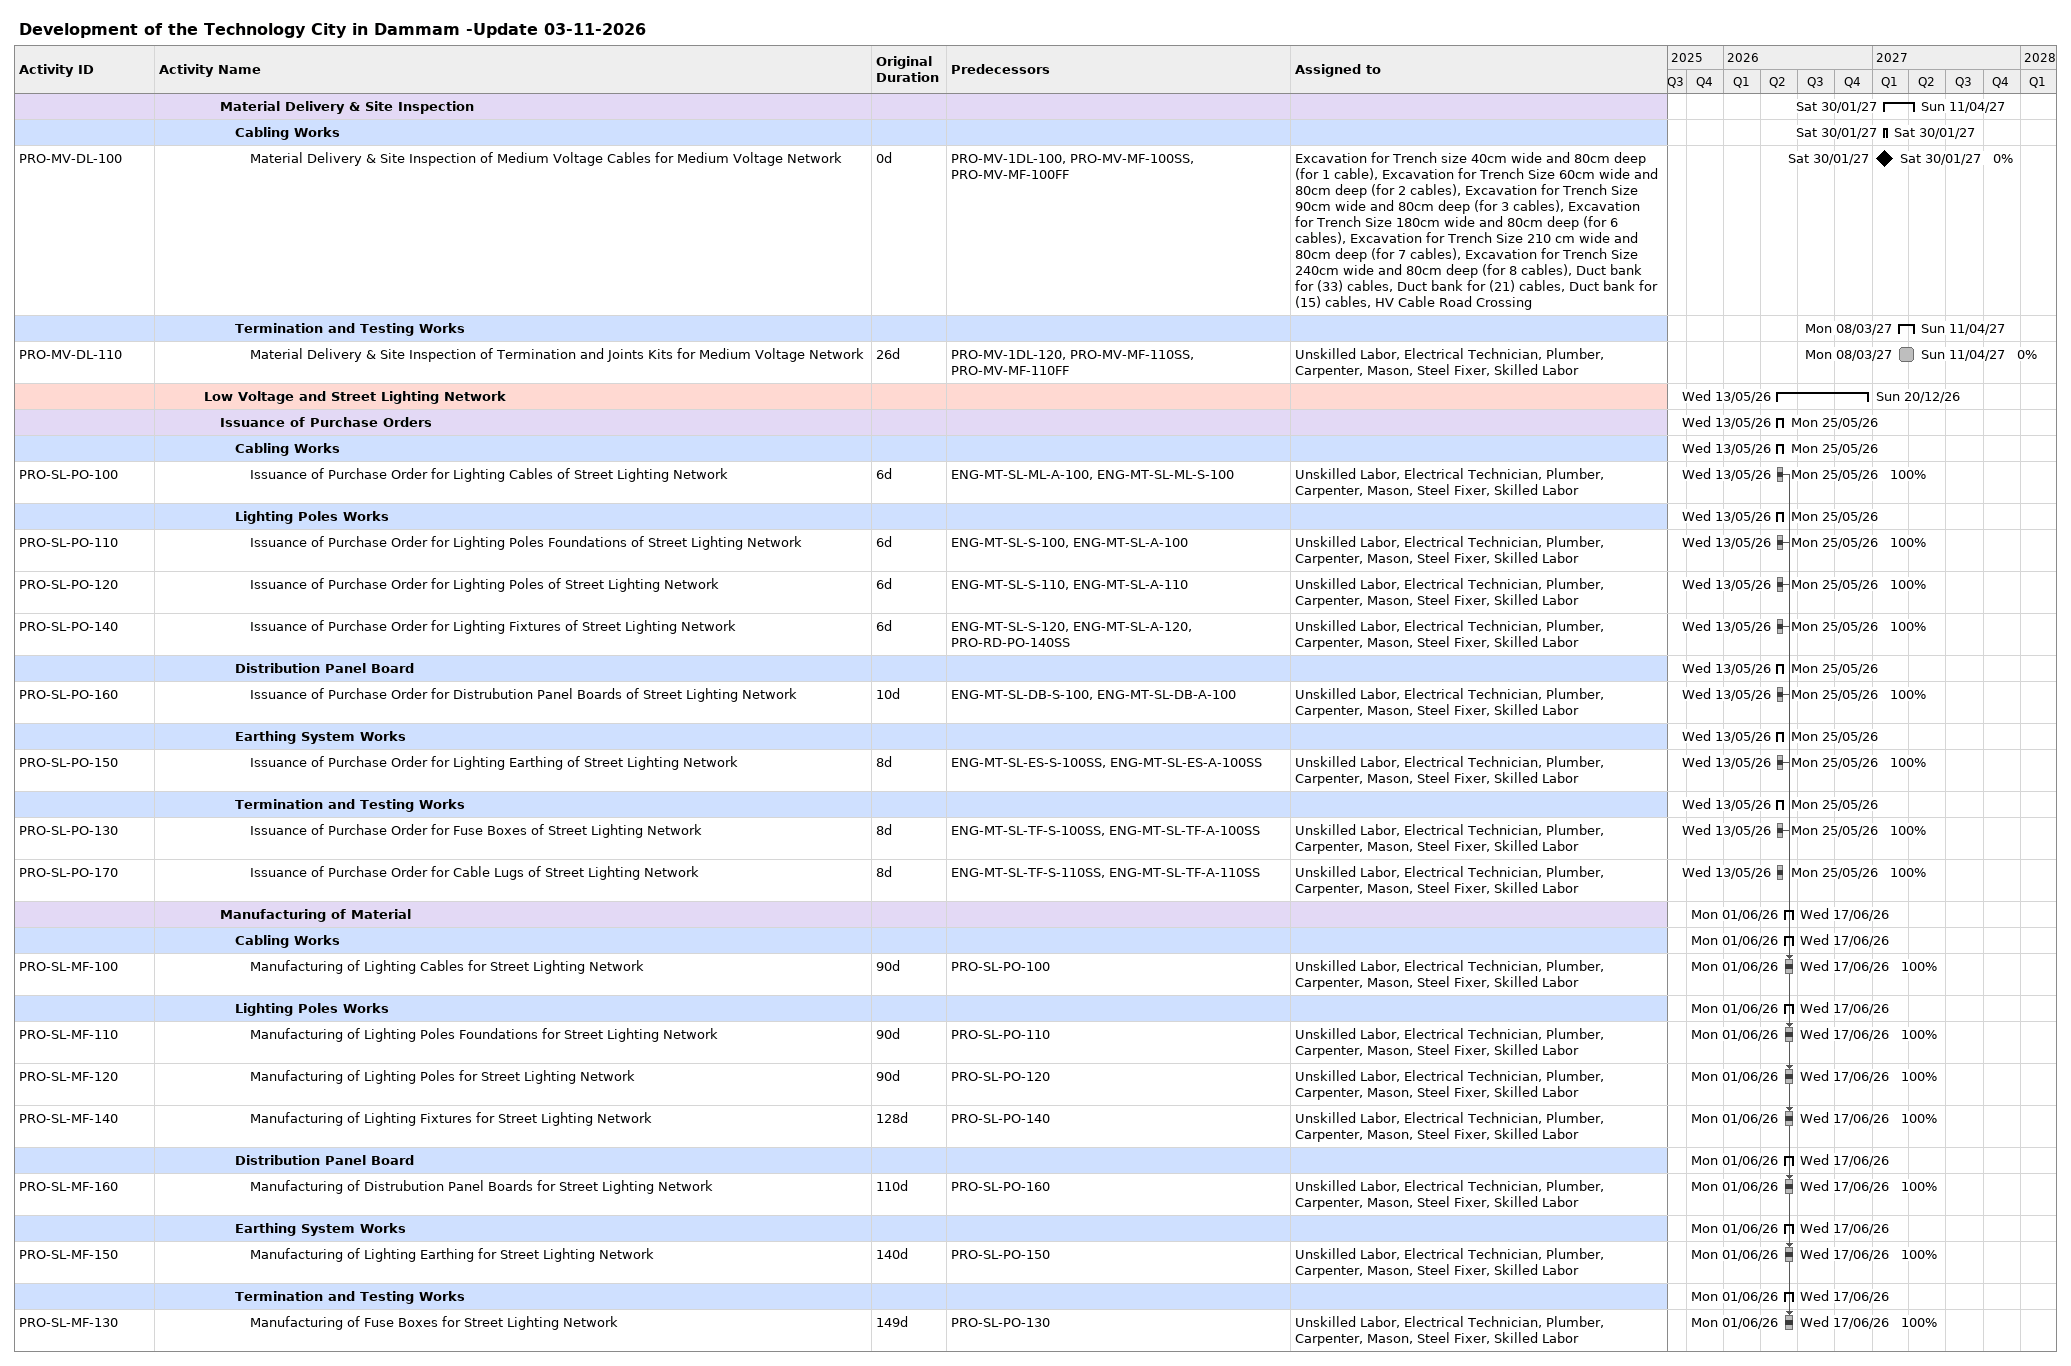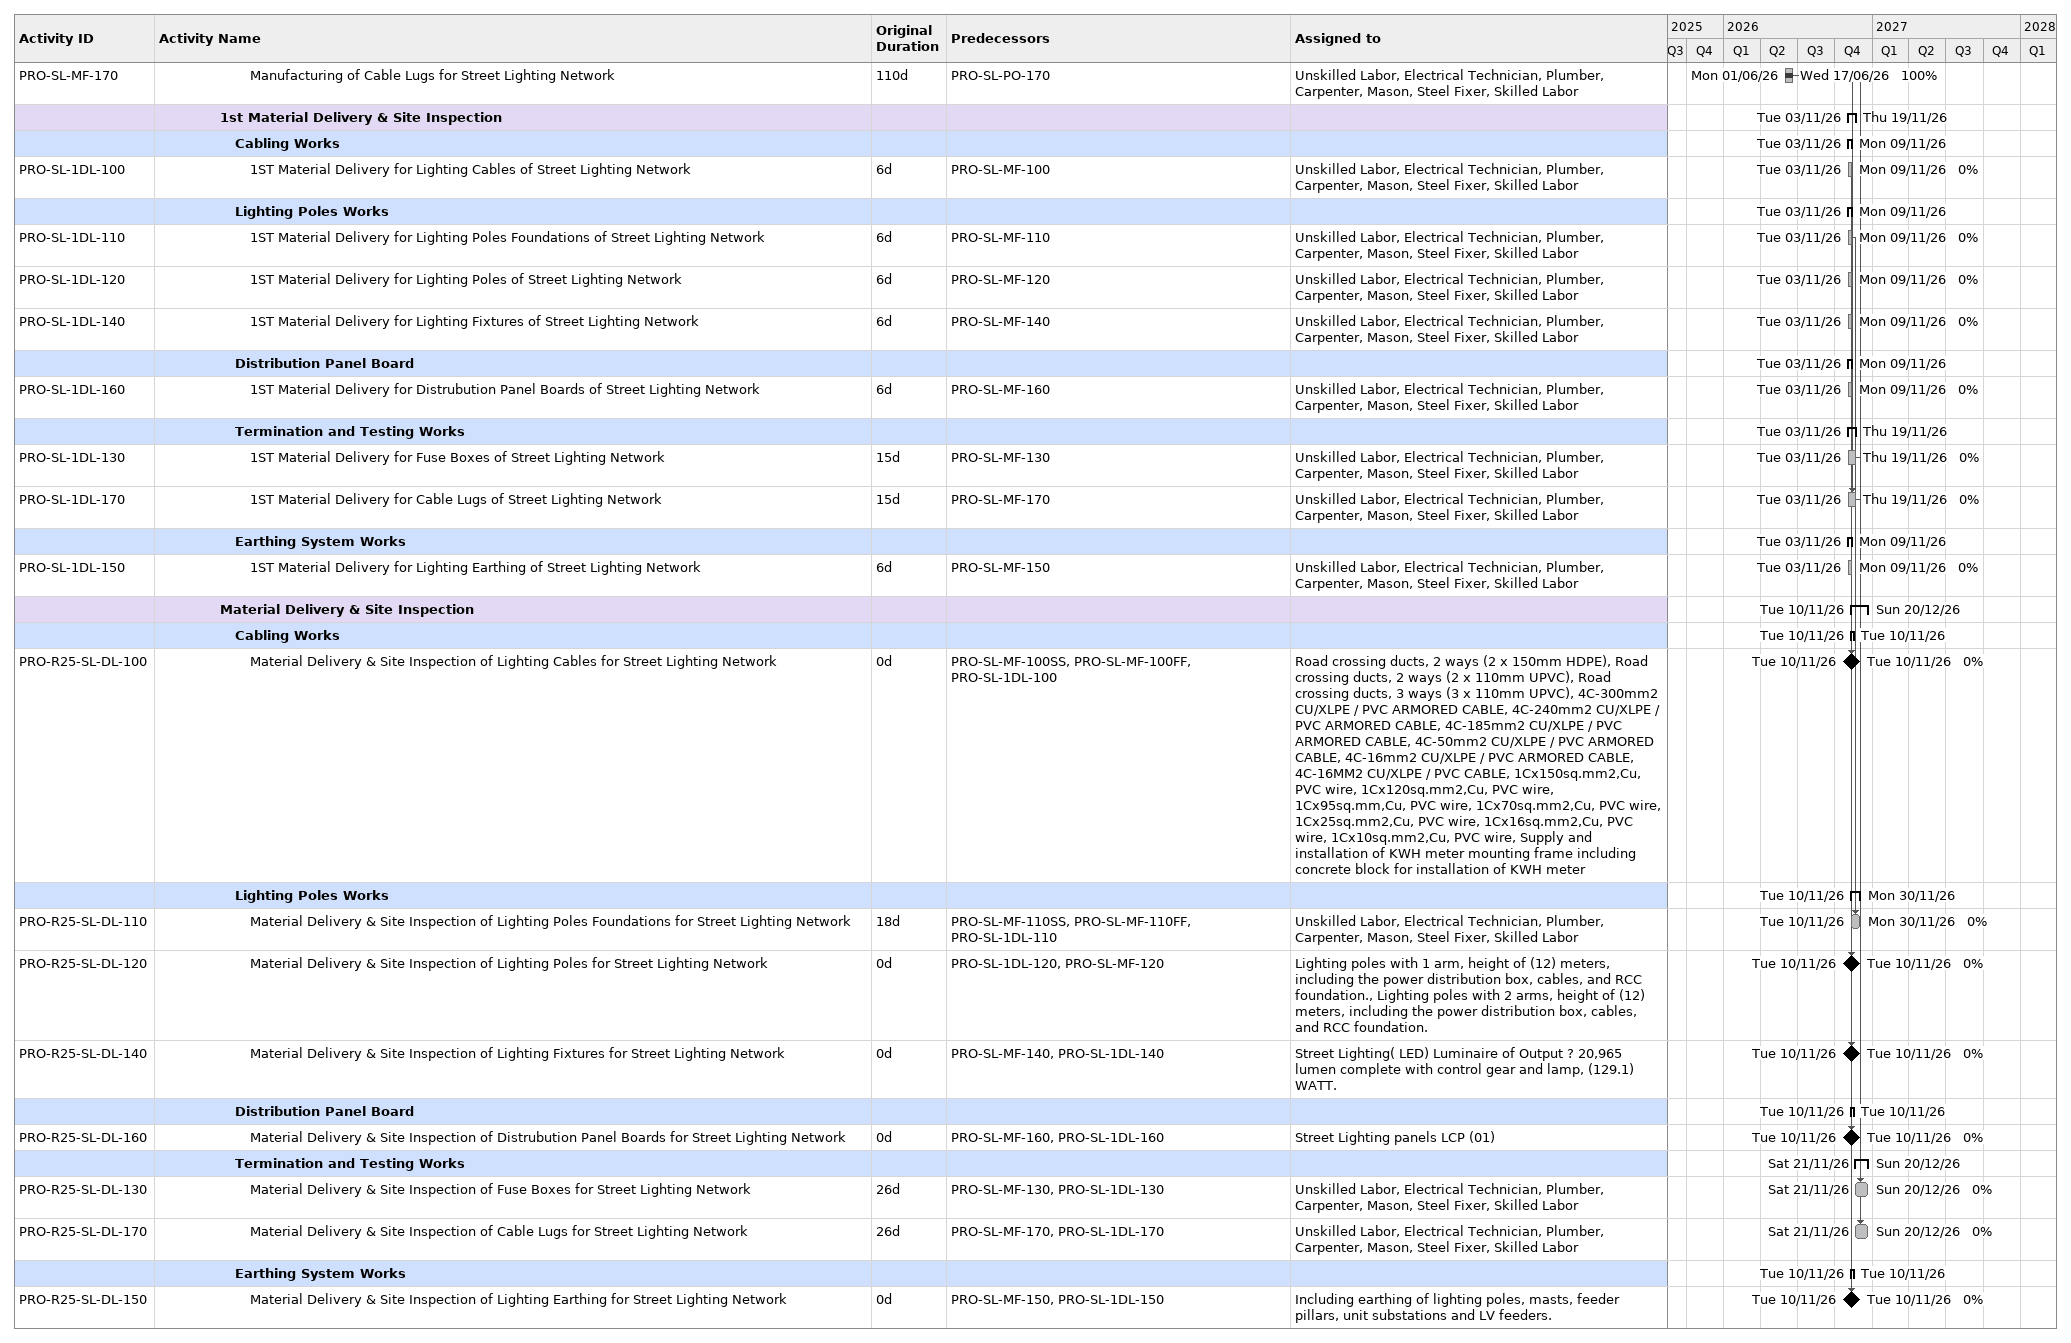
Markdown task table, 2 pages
Development of the Technology City in Dammam -Update 03-11-2026

| ID | Level | Task | Original duration | Start | Finish | Predecessors | Resources | % complete |
|---|---|---|---|---|---|---|---|---|
|  | 5 | **Material Delivery & Site Inspection** |  | 2027-01-30 | 2027-04-11 |  |  |  |
|  | 6 | **Cabling Works** |  | 2027-01-30 | 2027-01-30 |  |  |  |
| PRO-MV-DL-100 | 7 | Material Delivery & Site Inspection of Medium Voltage Cables for Medium Voltage Network | 0d | 2027-01-30 | 2027-01-30 | PRO-MV-1DL-100, PRO-MV-MF-100SS, PRO-MV-MF-100FF | Excavation for Trench size 40cm wide and 80cm deep (for 1 cable), Excavation for Trench Size 60cm wide and 80cm deep (for 2 cables), Excavation for Trench Size 90cm wide and 80cm deep (for 3 cables), Excavation for Trench Size 180cm wide and 80cm deep (for 6 cables), Excavation for Trench Size 210 cm wide and 80cm deep (for 7 cables), Excavation for Trench Size 240cm wide and 80cm deep (for 8 cables), Duct bank for (33) cables, Duct bank for (21) cables, Duct bank for (15) cables, HV Cable Road Crossing | 0 |
|  | 6 | **Termination and Testing Works** |  | 2027-03-08 | 2027-04-11 |  |  |  |
| PRO-MV-DL-110 | 7 | Material Delivery & Site Inspection of Termination and Joints Kits for Medium Voltage Network | 26d | 2027-03-08 | 2027-04-11 | PRO-MV-1DL-120, PRO-MV-MF-110SS, PRO-MV-MF-110FF | Unskilled Labor, Electrical Technician, Plumber, Carpenter, Mason, Steel Fixer, Skilled Labor | 0 |
|  | 4 | **Low Voltage and Street Lighting Network** |  | 2026-05-13 | 2026-12-20 |  |  |  |
|  | 5 | **Issuance of Purchase Orders** |  | 2026-05-13 | 2026-05-25 |  |  |  |
|  | 6 | **Cabling Works** |  | 2026-05-13 | 2026-05-25 |  |  |  |
| PRO-SL-PO-100 | 7 | Issuance of Purchase Order for Lighting Cables of Street Lighting Network | 6d | 2026-05-13 | 2026-05-25 | ENG-MT-SL-ML-A-100, ENG-MT-SL-ML-S-100 | Unskilled Labor, Electrical Technician, Plumber, Carpenter, Mason, Steel Fixer, Skilled Labor | 100 |
|  | 6 | **Lighting Poles Works** |  | 2026-05-13 | 2026-05-25 |  |  |  |
| PRO-SL-PO-110 | 7 | Issuance of Purchase Order for Lighting Poles Foundations of Street Lighting Network | 6d | 2026-05-13 | 2026-05-25 | ENG-MT-SL-S-100, ENG-MT-SL-A-100 | Unskilled Labor, Electrical Technician, Plumber, Carpenter, Mason, Steel Fixer, Skilled Labor | 100 |
| PRO-SL-PO-120 | 7 | Issuance of Purchase Order for Lighting Poles of Street Lighting Network | 6d | 2026-05-13 | 2026-05-25 | ENG-MT-SL-S-110, ENG-MT-SL-A-110 | Unskilled Labor, Electrical Technician, Plumber, Carpenter, Mason, Steel Fixer, Skilled Labor | 100 |
| PRO-SL-PO-140 | 7 | Issuance of Purchase Order for Lighting Fixtures of Street Lighting Network | 6d | 2026-05-13 | 2026-05-25 | ENG-MT-SL-S-120, ENG-MT-SL-A-120, PRO-RD-PO-140SS | Unskilled Labor, Electrical Technician, Plumber, Carpenter, Mason, Steel Fixer, Skilled Labor | 100 |
|  | 6 | **Distribution Panel Board** |  | 2026-05-13 | 2026-05-25 |  |  |  |
| PRO-SL-PO-160 | 7 | Issuance of Purchase Order for Distrubution Panel Boards of Street Lighting Network | 10d | 2026-05-13 | 2026-05-25 | ENG-MT-SL-DB-S-100, ENG-MT-SL-DB-A-100 | Unskilled Labor, Electrical Technician, Plumber, Carpenter, Mason, Steel Fixer, Skilled Labor | 100 |
|  | 6 | **Earthing System Works** |  | 2026-05-13 | 2026-05-25 |  |  |  |
| PRO-SL-PO-150 | 7 | Issuance of Purchase Order for Lighting Earthing of Street Lighting Network | 8d | 2026-05-13 | 2026-05-25 | ENG-MT-SL-ES-S-100SS, ENG-MT-SL-ES-A-100SS | Unskilled Labor, Electrical Technician, Plumber, Carpenter, Mason, Steel Fixer, Skilled Labor | 100 |
|  | 6 | **Termination and Testing Works** |  | 2026-05-13 | 2026-05-25 |  |  |  |
| PRO-SL-PO-130 | 7 | Issuance of Purchase Order for Fuse Boxes of Street Lighting Network | 8d | 2026-05-13 | 2026-05-25 | ENG-MT-SL-TF-S-100SS, ENG-MT-SL-TF-A-100SS | Unskilled Labor, Electrical Technician, Plumber, Carpenter, Mason, Steel Fixer, Skilled Labor | 100 |
| PRO-SL-PO-170 | 7 | Issuance of Purchase Order for Cable Lugs of Street Lighting Network | 8d | 2026-05-13 | 2026-05-25 | ENG-MT-SL-TF-S-110SS, ENG-MT-SL-TF-A-110SS | Unskilled Labor, Electrical Technician, Plumber, Carpenter, Mason, Steel Fixer, Skilled Labor | 100 |
|  | 5 | **Manufacturing of Material** |  | 2026-06-01 | 2026-06-17 |  |  |  |
|  | 6 | **Cabling Works** |  | 2026-06-01 | 2026-06-17 |  |  |  |
| PRO-SL-MF-100 | 7 | Manufacturing of Lighting Cables for Street Lighting Network | 90d | 2026-06-01 | 2026-06-17 | PRO-SL-PO-100 | Unskilled Labor, Electrical Technician, Plumber, Carpenter, Mason, Steel Fixer, Skilled Labor | 100 |
|  | 6 | **Lighting Poles Works** |  | 2026-06-01 | 2026-06-17 |  |  |  |
| PRO-SL-MF-110 | 7 | Manufacturing of Lighting Poles Foundations for Street Lighting Network | 90d | 2026-06-01 | 2026-06-17 | PRO-SL-PO-110 | Unskilled Labor, Electrical Technician, Plumber, Carpenter, Mason, Steel Fixer, Skilled Labor | 100 |
| PRO-SL-MF-120 | 7 | Manufacturing of Lighting Poles for Street Lighting Network | 90d | 2026-06-01 | 2026-06-17 | PRO-SL-PO-120 | Unskilled Labor, Electrical Technician, Plumber, Carpenter, Mason, Steel Fixer, Skilled Labor | 100 |
| PRO-SL-MF-140 | 7 | Manufacturing of Lighting Fixtures for Street Lighting Network | 128d | 2026-06-01 | 2026-06-17 | PRO-SL-PO-140 | Unskilled Labor, Electrical Technician, Plumber, Carpenter, Mason, Steel Fixer, Skilled Labor | 100 |
|  | 6 | **Distribution Panel Board** |  | 2026-06-01 | 2026-06-17 |  |  |  |
| PRO-SL-MF-160 | 7 | Manufacturing of Distrubution Panel Boards for Street Lighting Network | 110d | 2026-06-01 | 2026-06-17 | PRO-SL-PO-160 | Unskilled Labor, Electrical Technician, Plumber, Carpenter, Mason, Steel Fixer, Skilled Labor | 100 |
|  | 6 | **Earthing System Works** |  | 2026-06-01 | 2026-06-17 |  |  |  |
| PRO-SL-MF-150 | 7 | Manufacturing of Lighting Earthing for Street Lighting Network | 140d | 2026-06-01 | 2026-06-17 | PRO-SL-PO-150 | Unskilled Labor, Electrical Technician, Plumber, Carpenter, Mason, Steel Fixer, Skilled Labor | 100 |
|  | 6 | **Termination and Testing Works** |  | 2026-06-01 | 2026-06-17 |  |  |  |
| PRO-SL-MF-130 | 7 | Manufacturing of Fuse Boxes for Street Lighting Network | 149d | 2026-06-01 | 2026-06-17 | PRO-SL-PO-130 | Unskilled Labor, Electrical Technician, Plumber, Carpenter, Mason, Steel Fixer, Skilled Labor | 100 |
| PRO-SL-MF-170 | 7 | Manufacturing of Cable Lugs for Street Lighting Network | 110d | 2026-06-01 | 2026-06-17 | PRO-SL-PO-170 | Unskilled Labor, Electrical Technician, Plumber, Carpenter, Mason, Steel Fixer, Skilled Labor | 100 |
|  | 5 | **1st Material Delivery & Site Inspection** |  | 2026-11-03 | 2026-11-19 |  |  |  |
|  | 6 | **Cabling Works** |  | 2026-11-03 | 2026-11-09 |  |  |  |
| PRO-SL-1DL-100 | 7 | 1ST Material Delivery for Lighting Cables of Street Lighting Network | 6d | 2026-11-03 | 2026-11-09 | PRO-SL-MF-100 | Unskilled Labor, Electrical Technician, Plumber, Carpenter, Mason, Steel Fixer, Skilled Labor | 0 |
|  | 6 | **Lighting Poles Works** |  | 2026-11-03 | 2026-11-09 |  |  |  |
| PRO-SL-1DL-110 | 7 | 1ST Material Delivery for Lighting Poles Foundations of Street Lighting Network | 6d | 2026-11-03 | 2026-11-09 | PRO-SL-MF-110 | Unskilled Labor, Electrical Technician, Plumber, Carpenter, Mason, Steel Fixer, Skilled Labor | 0 |
| PRO-SL-1DL-120 | 7 | 1ST Material Delivery for Lighting Poles of Street Lighting Network | 6d | 2026-11-03 | 2026-11-09 | PRO-SL-MF-120 | Unskilled Labor, Electrical Technician, Plumber, Carpenter, Mason, Steel Fixer, Skilled Labor | 0 |
| PRO-SL-1DL-140 | 7 | 1ST Material Delivery for Lighting Fixtures of Street Lighting Network | 6d | 2026-11-03 | 2026-11-09 | PRO-SL-MF-140 | Unskilled Labor, Electrical Technician, Plumber, Carpenter, Mason, Steel Fixer, Skilled Labor | 0 |
|  | 6 | **Distribution Panel Board** |  | 2026-11-03 | 2026-11-09 |  |  |  |
| PRO-SL-1DL-160 | 7 | 1ST Material Delivery for Distrubution Panel Boards of Street Lighting Network | 6d | 2026-11-03 | 2026-11-09 | PRO-SL-MF-160 | Unskilled Labor, Electrical Technician, Plumber, Carpenter, Mason, Steel Fixer, Skilled Labor | 0 |
|  | 6 | **Termination and Testing Works** |  | 2026-11-03 | 2026-11-19 |  |  |  |
| PRO-SL-1DL-130 | 7 | 1ST Material Delivery for Fuse Boxes of Street Lighting Network | 15d | 2026-11-03 | 2026-11-19 | PRO-SL-MF-130 | Unskilled Labor, Electrical Technician, Plumber, Carpenter, Mason, Steel Fixer, Skilled Labor | 0 |
| PRO-SL-1DL-170 | 7 | 1ST Material Delivery for Cable Lugs of Street Lighting Network | 15d | 2026-11-03 | 2026-11-19 | PRO-SL-MF-170 | Unskilled Labor, Electrical Technician, Plumber, Carpenter, Mason, Steel Fixer, Skilled Labor | 0 |
|  | 6 | **Earthing System Works** |  | 2026-11-03 | 2026-11-09 |  |  |  |
| PRO-SL-1DL-150 | 7 | 1ST Material Delivery for Lighting Earthing of Street Lighting Network | 6d | 2026-11-03 | 2026-11-09 | PRO-SL-MF-150 | Unskilled Labor, Electrical Technician, Plumber, Carpenter, Mason, Steel Fixer, Skilled Labor | 0 |
|  | 5 | **Material Delivery & Site Inspection** |  | 2026-11-10 | 2026-12-20 |  |  |  |
|  | 6 | **Cabling Works** |  | 2026-11-10 | 2026-11-10 |  |  |  |
| PRO-R25-SL-DL-100 | 7 | Material Delivery & Site Inspection of Lighting Cables for Street Lighting Network | 0d | 2026-11-10 | 2026-11-10 | PRO-SL-MF-100SS, PRO-SL-MF-100FF, PRO-SL-1DL-100 | Road crossing ducts, 2 ways (2 x 150mm HDPE), Road crossing ducts, 2 ways (2 x 110mm UPVC), Road crossing ducts, 3 ways (3 x 110mm UPVC), 4C-300mm2 CU/XLPE / PVC ARMORED CABLE, 4C-240mm2 CU/XLPE / PVC ARMORED CABLE, 4C-185mm2 CU/XLPE / PVC ARMORED CABLE, 4C-50mm2 CU/XLPE / PVC ARMORED CABLE, 4C-16mm2 CU/XLPE / PVC ARMORED CABLE, 4C-16MM2 CU/XLPE / PVC CABLE, 1Cx150sq.mm2,Cu, PVC wire, 1Cx120sq.mm2,Cu, PVC wire, 1Cx95sq.mm,Cu, PVC wire, 1Cx70sq.mm2,Cu, PVC wire, 1Cx25sq.mm2,Cu, PVC wire, 1Cx16sq.mm2,Cu, PVC wire, 1Cx10sq.mm2,Cu, PVC wire, Supply and installation of KWH meter mounting frame including concrete block for installation of KWH meter | 0 |
|  | 6 | **Lighting Poles Works** |  | 2026-11-10 | 2026-11-30 |  |  |  |
| PRO-R25-SL-DL-110 | 7 | Material Delivery & Site Inspection of Lighting Poles Foundations for Street Lighting Network | 18d | 2026-11-10 | 2026-11-30 | PRO-SL-MF-110SS, PRO-SL-MF-110FF, PRO-SL-1DL-110 | Unskilled Labor, Electrical Technician, Plumber, Carpenter, Mason, Steel Fixer, Skilled Labor | 0 |
| PRO-R25-SL-DL-120 | 7 | Material Delivery & Site Inspection of Lighting Poles for Street Lighting Network | 0d | 2026-11-10 | 2026-11-10 | PRO-SL-1DL-120, PRO-SL-MF-120 | Lighting poles with 1 arm, height of (12) meters, including the power distribution box, cables, and RCC foundation., Lighting poles with 2 arms, height of (12) meters, including the power distribution box, cables, and RCC foundation. | 0 |
| PRO-R25-SL-DL-140 | 7 | Material Delivery & Site Inspection of Lighting Fixtures for Street Lighting Network | 0d | 2026-11-10 | 2026-11-10 | PRO-SL-MF-140, PRO-SL-1DL-140 | Street Lighting( LED) Luminaire of Output ? 20,965 lumen complete with control gear and lamp, (129.1) WATT. | 0 |
|  | 6 | **Distribution Panel Board** |  | 2026-11-10 | 2026-11-10 |  |  |  |
| PRO-R25-SL-DL-160 | 7 | Material Delivery & Site Inspection of Distrubution Panel Boards for Street Lighting Network | 0d | 2026-11-10 | 2026-11-10 | PRO-SL-MF-160, PRO-SL-1DL-160 | Street Lighting panels LCP (01) | 0 |
|  | 6 | **Termination and Testing Works** |  | 2026-11-21 | 2026-12-20 |  |  |  |
| PRO-R25-SL-DL-130 | 7 | Material Delivery & Site Inspection of Fuse Boxes for Street Lighting Network | 26d | 2026-11-21 | 2026-12-20 | PRO-SL-MF-130, PRO-SL-1DL-130 | Unskilled Labor, Electrical Technician, Plumber, Carpenter, Mason, Steel Fixer, Skilled Labor | 0 |
| PRO-R25-SL-DL-170 | 7 | Material Delivery & Site Inspection of Cable Lugs for Street Lighting Network | 26d | 2026-11-21 | 2026-12-20 | PRO-SL-MF-170, PRO-SL-1DL-170 | Unskilled Labor, Electrical Technician, Plumber, Carpenter, Mason, Steel Fixer, Skilled Labor | 0 |
|  | 6 | **Earthing System Works** |  | 2026-11-10 | 2026-11-10 |  |  |  |
| PRO-R25-SL-DL-150 | 7 | Material Delivery & Site Inspection of Lighting Earthing for Street Lighting Network | 0d | 2026-11-10 | 2026-11-10 | PRO-SL-MF-150, PRO-SL-1DL-150 | Including earthing of lighting poles, masts, feeder pillars, unit substations and LV feeders. | 0 |
